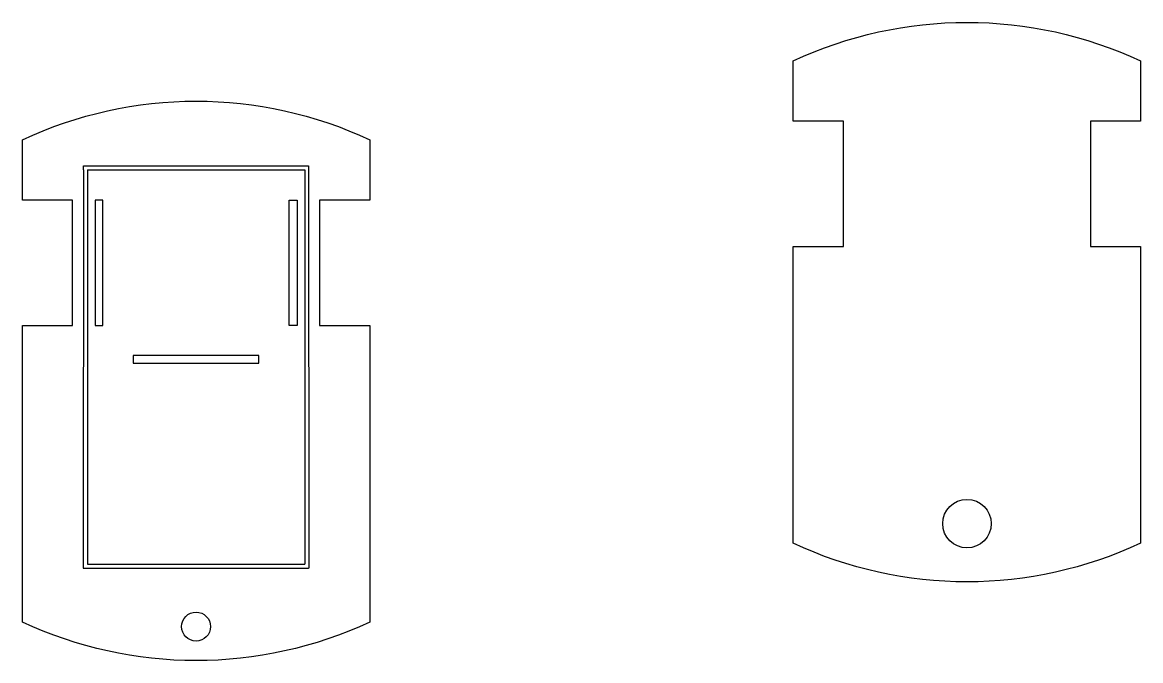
# Model space of a CAD drawing. Header units: millimetres. Extents: x 446 to 1972, y 445 to 776.
# Drawn here: x 446 to 1025, y 445 to 776 of the extents above; entities outside this region: 4.
import ezdxf

# ---------------------------------------------------------------- set-up
doc = ezdxf.new("R2010")
doc.units = ezdxf.units.MM
doc.header["$LTSCALE"] = 25.4

msp = doc.modelspace()

# ---------------------------------------------------------------- linework, layer by layer
for p, q in [((477.38, 699.62), (477.38, 701.62)), ((477.38, 701.62), (593.98, 701.62)), ((593.98, 701.62), (593.98, 699.62)), ((477.38, 699.62), (477.17, 495.24)), ((479.38, 699.62), (479.35, 495.24)), ((479.38, 699.62), (591.98, 699.62)), ((591.98, 699.62), (592.01, 495.24)), ((593.98, 699.62), (594.19, 495.24)), ((477.17, 495.24), (477.17, 493.24)), ((477.17, 493.24), (477.38, 493.24)), ((477.38, 493.24), (593.98, 493.24)), ((479.35, 495.24), (591.98, 495.24)), ((594.19, 493.24), (593.98, 493.24)), ((594.19, 495.24), (594.19, 493.24))]:
    msp.add_line(p, q)
at = {"color": 7, "linetype": 'Continuous'}
for p, q in [((1957.03, 625.96), (1957.03, 585.96)), ((1957.03, 625.96), (1972.03, 625.96)), ((1972.03, 625.96), (1972.03, 585.96)), ((1957.03, 585.96), (1972.03, 585.96))]:
    msp.add_line(p, q, dxfattribs=at)
for points in [[(845.14, 506.07), (845.14, 506.07), (845.14, 659.82), (871.14, 659.82), (871.14, 724.82), (845.14, 724.82), (845.14, 756.07, -0.222222), (1025.14, 756.07), (1025.14, 724.82), (999.14, 724.82), (999.14, 659.82), (1025.14, 659.82), (1025.14, 506.07, -0.222222)], [(445.68, 465.24), (445.68, 465.24), (445.68, 618.99), (471.68, 618.99), (471.68, 683.99), (445.68, 683.99), (445.68, 715.24, -0.222222), (625.68, 715.24), (625.68, 683.99), (599.68, 683.99), (599.68, 618.99), (625.68, 618.99), (625.68, 465.24, -0.222222)]]:
    msp.add_lwpolyline(points, format="xyb", close=True)
for points in [[(487.37, 618.99), (487.37, 683.99), (483.37, 683.99), (483.37, 618.99)], [(583.99, 618.99), (583.99, 683.99), (587.99, 683.99), (587.99, 618.99)], [(568.18, 603.46), (503.18, 603.46), (503.18, 599.46), (568.18, 599.46)]]:
    msp.add_lwpolyline(points, close=True)
for centre, radius in [((935.14, 516.26), 12.55), ((535.68, 462.89), 7.5)]:
    msp.add_circle(centre, radius)

doc.saveas('drawing.dxf')
